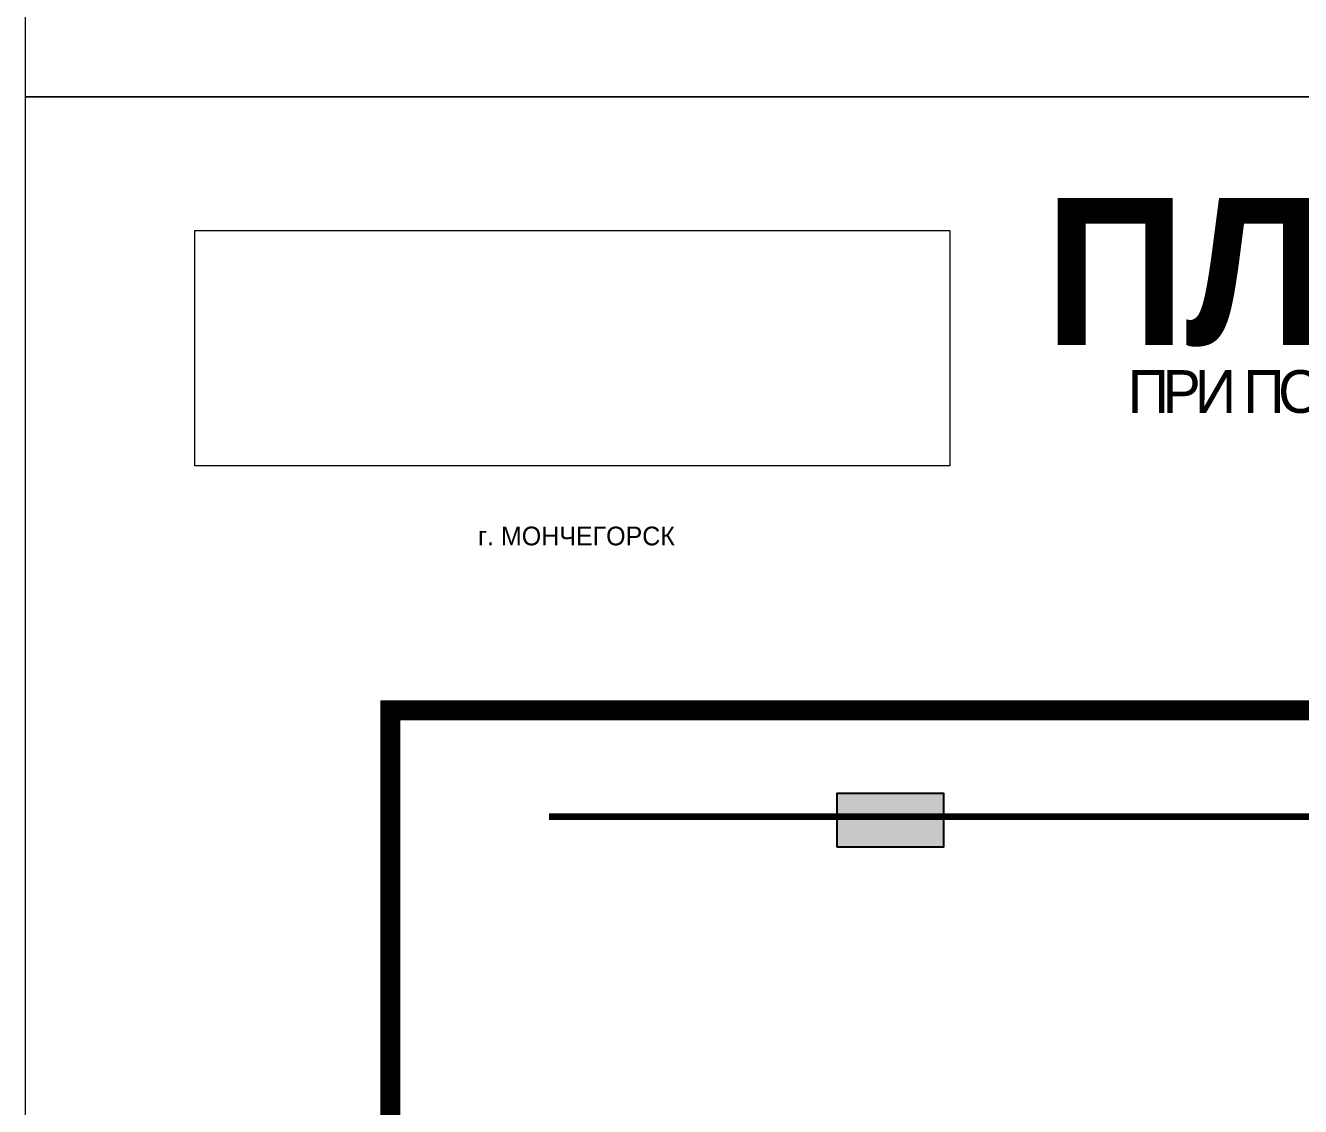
# Model space of a CAD drawing. Header units: millimetres. Extents: x 13810 to 67229, y 12374 to 21950.
# Drawn here: x 21121.1 to 21312.1, y 14791.2 to 14953 of the extents above; entities that cross this region are included whole.
import ezdxf

# ---------------------------------------------------------------- set-up
doc = ezdxf.new("R2010")
doc.units = ezdxf.units.MM
doc.layers.add('План_Штампы', color=7, linetype='Continuous')
doc.styles.add('обычный', font='arial.ttf')
picture_1 = doc.add_image_def('image1.jpg', size_in_pixel=(337, 105))

# ---------------------------------------------------------------- blocks, each defined once
blk = doc.blocks.new('A$C32E8229D')
at = {"true_color": 0xffffff}
blk.add_hatch(color=7, dxfattribs=at).paths.add_polyline_path([(0, 0), (0, -8), (16, -8), (16, 0)])
h = blk.add_hatch(color=126)
h.paths.add_polyline_path([(0.2, -0.2), (15.8, -0.2), (15.8, -7.8), (0.2, -7.8)])
h.paths.add_polyline_path([(13.49, -2.05), (12.08, -2.05), (11.37, -2.63, 0.162397), (11.29, -2.84), (11.29, -3.63), (10.35, -3.63), (10.35, -4.05), (11.68, -4.05), (11.68, -3.48), (12.26, -4.28), (11.29, -5.1), (11.29, -6.78), (11.85, -6.78), (11.85, -5.44), (12.8, -4.64), (12.8, -5.94), (14.46, -5.94), (14.46, -5.39), (13.45, -5.39), (13.45, -3.97), (12.46, -2.59), (13.15, -2.59), (13.69, -3.34), (14.18, -3)], flags=16)
h.paths.add_polyline_path([(10.74, -1.82, 1), (11.8, -1.82, 1)], flags=16)
h.paths.add_polyline_path([(9.39, -3.59), (5.99, -3.59), (6.56, -3.03), (5.91, -3.03), (5.1, -3.83), (5.91, -4.64), (6.56, -4.64), (5.99, -4.09), (9.39, -4.09)], flags=16)
h.paths.add_polyline_path([(4.29, -1.08), (1.72, -1.08), (1.72, -6.6), (4.29, -6.6)], flags=16)
at = {"color": 126}
blk.add_lwpolyline([(16, -8), (0, -8), (0, 0), (16, 0)], close=True, dxfattribs=at)

msp = doc.modelspace()

# ---------------------------------------------------------------- linework, layer by layer
at = {"color": 126, "lineweight": 0, "true_color": 0x008754}
for points in [[(21121.1, 15337.36), (21721.1, 15337.36), (21721.1, 14942.36), (21121.1, 14942.36)], [(21121.1, 14942.36), (21721.1, 14942.36), (21721.1, 14547.36), (21121.1, 14547.36)]]:
    msp.add_lwpolyline(points, close=True, dxfattribs=at)
at = {"lineweight": 100, "const_width": 3}
msp.add_lwpolyline([(21555.5, 14659.59), (21665.87, 14659.59), (21668.16, 14659.59), (21668.16, 14850.49), (21175.75, 14850.49), (21175.75, 14659.59), (21555.5, 14659.59)], dxfattribs=at)
at = {"color": 126, "lineweight": 100, "true_color": 0x008754}
msp.add_lwpolyline([(21337.62, 14834.56), (21199.57, 14834.56)], dxfattribs=at)

# ---------------------------------------------------------------- block references
at = {"layer": 'План_Штампы', "color": 126, "true_color": 0x008754, "xscale": -1}
msp.add_blockref('A$C32E8229D', (21258.66, 14838.04), dxfattribs=at)

# ---------------------------------------------------------------- texts
at = {"lineweight": 0, "style": 'обычный'}
for s, insert, char_height, width, attachment_point in [('{\\fProxima Nova Rg|b1|i0|c204|p2;ПЛАН ЭВАКУАЦИИ}', (21273.75, 14927.19), 22, 493.8901, 1), ('\\pi-8.4,l8.4,t8.4;{\\fProxima Nova Rg|b0|i0|c204|p2;г. МОНЧЕГОРСК\\H1.1997x; }', (21203.63, 14876.58), 2.8, 126.6484, 5)]:
    msp.add_mtext(s, dxfattribs=dict(at, insert=insert, char_height=char_height, width=width, attachment_point=attachment_point))
at = {"color": 0, "lineweight": 0, "insert": (21423.69, 14901.61), "char_height": 8, "width": 449.2158, "attachment_point": 5, "style": 'обычный'}
msp.add_mtext('{\\fArial Black|b1|i0|c204|p34;\\H2x;\\T0.85;  \\fArial Narrow|b0|i0|c204|p34;\\H0.8x;\\W0.9;\\P\\fProxima Nova Rg|b0|i0|c204|p2;\\H0.5x;\\W1;\\C256;ПРИ ПОЖАРЕ  ИЛИ ДРУГИХ ЧРЕЗВЫЧАЙНЫХ СИТУАЦИЯХ  ИЗ ПОМЕЩЕНИЙ \\fProxima Nova Rg|b1|i0|c204|p2;\\H1.25x;\\PЗДАНИЯ  УССНР ЦЭН отм. 14,000}', dxfattribs=at)

# ---------------------------------------------------------------- pictures from other files: only their frames are drawn
at = {"color": 7, "lineweight": 0, "true_color": 0xf5f5ff}
image = msp.add_image(picture_1, insert=(21146.47, 14887.09), size_in_units=(113.11, 35.24), dxfattribs=at)
image.dxf.flags = 7

doc.saveas('drawing.dxf')
